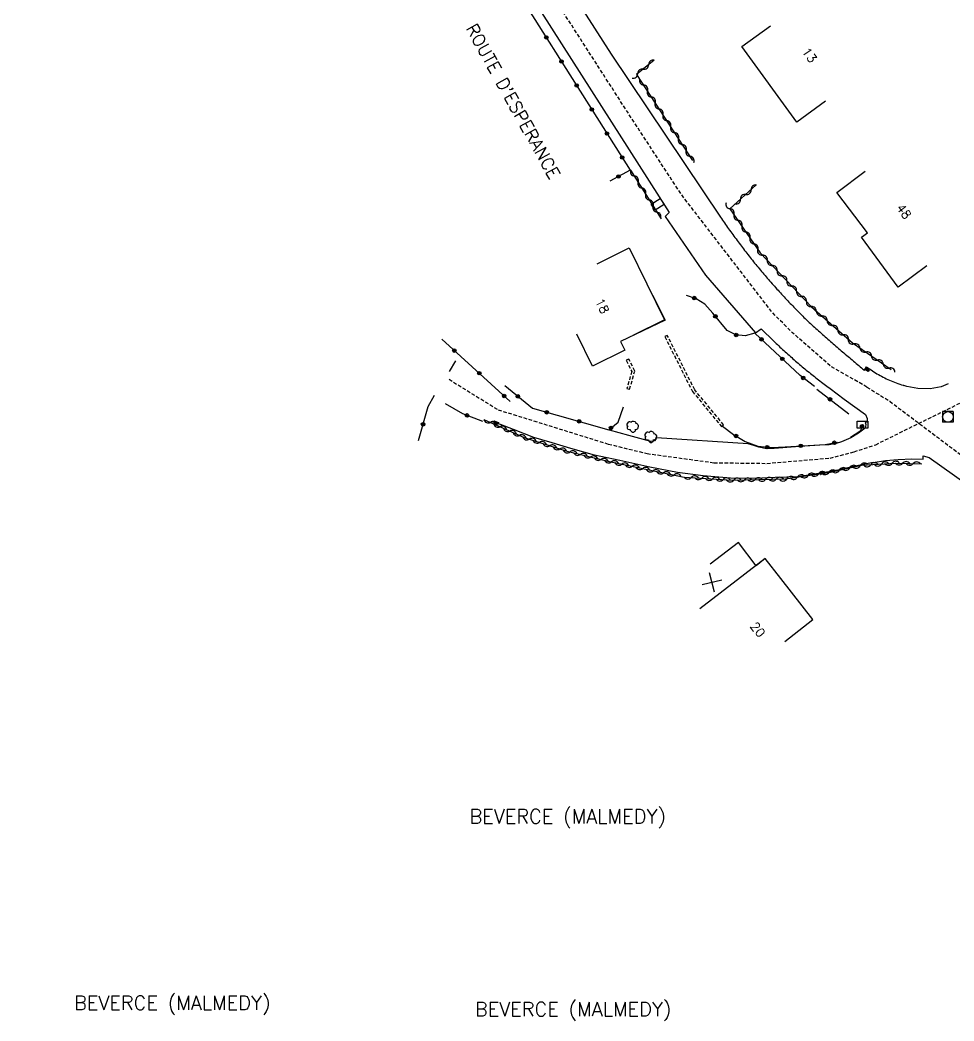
# Model space of a CAD drawing. Header units: millimetres. Extents: x 269999 to 271000, y 126004 to 126739.
# Drawn here: x 270451.8 to 270583.5, y 126234.6 to 126375.7 of the extents above; entities that cross this region are included whole.
import ezdxf
from ezdxf.enums import TextEntityAlignment as Align

# ---------------------------------------------------------------- set-up
doc = ezdxf.new("R2010")
doc.units = ezdxf.units.MM
doc.linetypes.add('DASHED', pattern=[0.75, 0.5, -0.25])
doc.layers.get('0').update_dxf_attribs({"linetype": 'CONTINUOUS'})
for name, color, linetype in [('W0001', 6, 'DASHED'), ('W0008', 7, 'CONTINUOUS'), ('W0100', 7, 'CONTINUOUS'), ('W0112', 1, 'DASHED'), ('W0300', 7, 'CONTINUOUS'), ('W0310', 3, 'CONTINUOUS'), ('W0322', 7, 'CONTINUOUS'), ('W0400', 7, 'CONTINUOUS'), ('W0420', 7, 'CONTINUOUS'), ('W0980', 7, 'CONTINUOUS'), ('W0989', 7, 'CONTINUOUS'), ('W0991', 7, 'CONTINUOUS'), ('W1102', 7, 'CONTINUOUS'), ('W1471', 7, 'CONTINUOUS')]:
    doc.layers.add(name, color=color, linetype=linetype)
doc.styles.get("Standard").update_dxf_attribs({"font": 'romans.shx', "width": 0.85})

# ---------------------------------------------------------------- blocks, each defined once
blk = doc.blocks.new('T400')
for p, q in [((-0.15, 0.3), (0.15, 0.3)), ((-0.15, -0.25), (-0.15, 0.3)), ((-0.15, 0.15), (0.15, 0.15)), ((-0.15, 0), (0.15, 0)), ((0.15, 0.3), (0.15, -0.25)), ((-0.15, -0.15), (0.15, -0.15)), ((-0.15, -0.25), (-0.15, -0.3)), ((-0.15, -0.3), (0.15, -0.3)), ((0.15, -0.3), (0.15, -0.25))]:
    blk.add_line(p, q)
blk = doc.blocks.new('t322o')
at = {"color": 0, "linetype": 'Continuous'}
for radius in [0.25, 0.15]:
    blk.add_circle((0, 0), radius, dxfattribs=at)
blk = doc.blocks.new('t310o')
at = {"color": 0, "linetype": 'Continuous'}
for centre, start, end in [((-0.5, 0.38), 216.8699, 323.1304), ((0.5, -0.37), 36.8699, 143.1303)]:
    blk.add_arc(centre, 0.625, start, end, dxfattribs=at)
blk = doc.blocks.new('T420')
for p, q in [((0.75, 0.75), (-0.75, 0.75)), ((-0.75, 0.75), (-0.75, -0.75)), ((0.75, 0.75), (0.75, -0.75)), ((0.75, -0.75), (-0.75, -0.75))]:
    blk.add_line(p, q)
blk.add_ellipse((0, 0), major_axis=(-0.53, 0.53), ratio=1, start_param=3.926991, end_param=10.210176)
blk = doc.blocks.new('t991o')
at = {"color": 0, "linetype": 'Continuous'}
for p, q in [((-1, 1), (1, -1)), ((-1, -1), (1, 1))]:
    blk.add_line(p, q, dxfattribs=at)
blk = doc.blocks.new('T300')
for p, q in [((-0.8, 0.51), (-0.86, 0.34)), ((-0.86, 0.34), (-0.86, 0.17)), ((-0.86, 0.17), (-0.74, 0.06)), ((-0.69, 0.63), (-0.8, 0.51)), ((-0.8, -0.06), (-0.74, 0.06)), ((-0.74, 0.06), (-0.69, 0.11)), ((-0.57, 0.69), (-0.69, 0.63)), ((-0.46, 0.69), (-0.57, 0.69)), ((-0.29, 0.63), (-0.46, 0.69)), ((-0.29, 0.63), (-0.17, 0.74)), ((-0.23, 0.57), (-0.29, 0.63)), ((-0.17, 0.74), (-0.06, 0.8)), ((-0.06, 0.8), (0.06, 0.8)), ((0.06, 0.8), (0.23, 0.74)), ((0.23, 0.74), (0.34, 0.63)), ((0.34, 0.63), (0.4, 0.51)), ((0.46, 0.46), (0.34, 0.46)), ((0.4, 0.51), (0.4, 0.46)), ((0.57, 0.4), (0.46, 0.46)), ((0.57, 0.4), (0.69, 0.29)), ((0.69, 0.29), (0.74, 0.17)), ((0.74, 0.06), (0.69, -0.17)), ((0.74, 0.17), (0.74, 0.06)), ((-0.8, -0.17), (-0.8, -0.06)), ((-0.8, -0.23), (-0.8, -0.17)), ((-0.74, -0.34), (-0.8, -0.23)), ((-0.69, -0.4), (-0.74, -0.34)), ((-0.51, -0.46), (-0.69, -0.4)), ((-0.4, -0.46), (-0.51, -0.46)), ((-0.4, -0.46), (-0.34, -0.46)), ((-0.34, -0.46), (-0.34, -0.4)), ((-0.34, -0.51), (-0.34, -0.46)), ((-0.29, -0.63), (-0.34, -0.51)), ((-0.17, -0.74), (-0.29, -0.63)), ((-0.06, -0.8), (-0.17, -0.74)), ((0.06, -0.8), (-0.06, -0.8)), ((0.17, -0.74), (0.06, -0.8)), ((0.23, -0.69), (0.17, -0.74)), ((0.29, -0.46), (0.23, -0.46)), ((0.29, -0.63), (0.23, -0.69)), ((0.46, -0.4), (0.29, -0.46)), ((0.34, -0.51), (0.29, -0.63)), ((0.34, -0.51), (0.34, -0.46)), ((0.57, -0.34), (0.46, -0.4)), ((0.63, -0.29), (0.57, -0.34)), ((0.69, -0.17), (0.63, -0.29))]:
    blk.add_line(p, q)
blk = doc.blocks.new('T1471')
at = {"color": 0, "linetype": 'Continuous', "flags": 128}
blk.add_lwpolyline([(-0.75, -0.5), (-0.75, 0.5), (0.75, 0.5), (0.75, -0.5), (-0.75, -0.5)], dxfattribs=at)

msp = doc.modelspace()

# ---------------------------------------------------------------- linework, layer by layer
at = {"layer": 'W0001', "flags": 128}
msp.add_lwpolyline([(270571.21, 126323.99), (270566.12, 126326.91), (270560.71, 126331.65), (270557.92, 126334.43), (270545.05, 126351.12), (270537.67, 126362.42), (270522.72, 126385.65), (270516.19, 126395.91), (270499.29, 126422.19), (270495.21, 126428.09), (270490.89, 126433.38), (270485.5, 126438.47), (270478.81, 126443.16), (270471.28, 126446.54), (270451.82, 126452.17)], dxfattribs=at)
at = {"layer": 'W0001'}
for points in [[(270512.3, 126325.08), (270519.21, 126320.79), (270534.74, 126315.96), (270540.21, 126314.62), (270549.63, 126313.33), (270557.1, 126313.23), (270566, 126313.98), (270569.39, 126314.87), (270572.44, 126315.87), (270585.92, 126322.52), (270587.15, 126324.62)], [(270571.21, 126323.99), (270574.43, 126321.98), (270590.86, 126309.61)]]:
    msp.add_lwpolyline(points, dxfattribs=at)
at = {"layer": 'W0008', "flags": 128}
for points in [[(270517.21, 126389.57), (270543.35, 126348.57), (270542.75, 126348.04), (270548.43, 126339.77), (270555.52, 126331.63), (270556.28, 126332.19), (270558.06, 126330.48), (270558.24, 126330.31), (270558.41, 126330.14), (270558.59, 126329.97), (270558.77, 126329.8), (270558.95, 126329.63), (270559.13, 126329.46), (270559.31, 126329.3), (270559.5, 126329.13), (270559.68, 126328.97), (270559.86, 126328.8), (270560.04, 126328.64), (270560.23, 126328.47), (270560.41, 126328.31), (270560.6, 126328.15), (270560.78, 126327.98), (270560.97, 126327.82), (270561.15, 126327.66), (270561.34, 126327.5), (270561.53, 126327.34), (270561.71, 126327.18), (270561.9, 126327.02), (270562.09, 126326.86), (270562.28, 126326.7), (270562.47, 126326.55), (270562.66, 126326.39), (270562.85, 126326.23), (270563.04, 126326.08), (270563.23, 126325.92), (270563.42, 126325.77), (270563.61, 126325.61), (270563.81, 126325.46), (270564, 126325.31), (270564.19, 126325.15), (270564.39, 126325), (270564.58, 126324.85), (270564.78, 126324.7), (270564.97, 126324.55), (270565.17, 126324.4), (270565.36, 126324.24), (270565.56, 126324.1), (270566, 126323.79)], [(270528.84, 126380.78), (270535.16, 126370.93), (270550.55, 126347.95), (270550.69, 126347.74), (270550.83, 126347.53), (270550.98, 126347.32), (270551.12, 126347.12), (270551.27, 126346.91), (270551.41, 126346.7), (270551.56, 126346.5), (270551.71, 126346.29), (270551.85, 126346.09), (270552, 126345.88), (270552.15, 126345.68), (270552.3, 126345.47), (270552.45, 126345.27), (270552.6, 126345.06), (270552.75, 126344.86), (270552.9, 126344.66), (270553.05, 126344.45), (270553.2, 126344.25), (270553.36, 126344.05), (270553.51, 126343.85), (270553.66, 126343.65), (270553.82, 126343.45), (270553.97, 126343.25), (270554.13, 126343.05), (270554.28, 126342.85), (270554.44, 126342.65), (270554.59, 126342.45), (270554.75, 126342.25), (270554.91, 126342.05), (270555.07, 126341.86), (270555.22, 126341.66), (270555.38, 126341.46), (270555.54, 126341.26), (270555.7, 126341.07), (270555.86, 126340.87), (270556.02, 126340.68), (270556.19, 126340.48), (270556.35, 126340.29), (270556.51, 126340.09), (270556.67, 126339.9), (270556.84, 126339.71), (270557, 126339.52), (270557.16, 126339.32), (270557.33, 126339.13), (270557.49, 126338.94), (270557.66, 126338.75), (270557.83, 126338.56), (270557.99, 126338.38), (270558.16, 126338.19), (270558.33, 126338), (270558.5, 126337.81), (270558.67, 126337.63), (270558.84, 126337.44), (270559.01, 126337.25), (270559.18, 126337.07), (270559.35, 126336.89), (270559.52, 126336.7), (270559.69, 126336.52), (270559.87, 126336.33), (270560.04, 126336.15), (270560.21, 126335.97), (270560.39, 126335.79), (270560.56, 126335.61), (270560.74, 126335.43), (270560.91, 126335.24), (270561.09, 126335.06), (270561.27, 126334.88), (270561.44, 126334.71), (270561.62, 126334.53), (270561.8, 126334.35), (270561.98, 126334.17), (270562.15, 126333.99), (270562.33, 126333.81), (270562.51, 126333.64), (270562.69, 126333.46), (270562.88, 126333.28), (270563.06, 126333.11), (270563.25, 126332.94), (270563.43, 126332.77), (270563.62, 126332.59), (270563.81, 126332.43), (270564, 126332.26), (270564.18, 126332.09), (270564.37, 126331.92), (270564.56, 126331.75), (270564.75, 126331.59), (270564.95, 126331.42), (270565.14, 126331.25), (270565.33, 126331.08), (270565.52, 126330.92), (270565.7, 126330.75), (270565.89, 126330.59), (270566.08, 126330.42), (270566.27, 126330.26), (270566.46, 126330.09), (270566.65, 126329.93), (270566.83, 126329.77), (270567.02, 126329.6), (270567.21, 126329.44), (270567.4, 126329.28), (270567.59, 126329.11), (270567.78, 126328.95), (270567.97, 126328.79), (270568.16, 126328.62), (270568.35, 126328.46), (270568.54, 126328.3), (270568.73, 126328.14), (270568.92, 126327.98), (270569.11, 126327.81), (270569.3, 126327.65), (270569.49, 126327.49), (270569.68, 126327.33), (270569.88, 126327.17), (270570.07, 126327.01), (270570.26, 126326.85), (270570.45, 126326.69), (270570.64, 126326.53), (270570.84, 126326.37), (270571.13, 126326.82), (270571.58, 126326.55), (270571.78, 126326.41), (270571.99, 126326.27), (270572.2, 126326.14), (270572.41, 126326), (270572.62, 126325.87), (270572.83, 126325.75), (270573.05, 126325.63), (270573.27, 126325.51), (270573.49, 126325.39), (270573.71, 126325.28), (270573.93, 126325.17), (270574.16, 126325.06), (270574.4, 126324.96), (270574.63, 126324.86), (270574.87, 126324.76), (270575.11, 126324.66), (270575.34, 126324.57), (270575.58, 126324.48), (270575.82, 126324.4), (270576.07, 126324.32), (270576.31, 126324.24), (270576.42, 126324.2)]]:
    msp.add_lwpolyline(points, dxfattribs=at)
at = {"layer": 'W0008'}
for points in [[(270582.66, 126324.44), (270581.65, 126324.02), (270580.11, 126323.75), (270578.39, 126323.8), (270576.82, 126324.07), (270576.42, 126324.2)], [(270566, 126323.79), (270567.98, 126322.26), (270571.01, 126320.13), (270571.22, 126319.55), (270571.26, 126319.02), (270570.97, 126318.99), (270571.05, 126318.71), (270571.02, 126318.42), (270570.95, 126318.26), (270570.79, 126318.04), (270570, 126317.49), (270568.94, 126316.82), (270567.63, 126316.25), (270566.88, 126316.05), (270565.87, 126315.86), (270564.57, 126315.78), (270561.75, 126315.59), (270558.13, 126315.31), (270557.08, 126315.29), (270555.96, 126315.5), (270555.26, 126315.73), (270554.46, 126315.99), (270541.55, 126316.84), (270541.46, 126316.64), (270541.28, 126316.43), (270541.09, 126316.37), (270540.76, 126316.32), (270537.65, 126317.16), (270534.9, 126317.91)], [(270572.1, 126313.37), (270569.54, 126312.86), (270566.69, 126312.2), (270564.92, 126311.88), (270561.56, 126311.36), (270558.26, 126311.23), (270555.47, 126311.08), (270551.96, 126311.17), (270548.13, 126311.47), (270544.48, 126311.94), (270540.59, 126312.69), (270536.37, 126313.63), (270532.78, 126314.4), (270529.47, 126315.31), (270526.84, 126316.11), (270524.27, 126316.9), (270521.37, 126317.99), (270518.95, 126318.95), (270518.48, 126319.19)], [(270572.1, 126313.37), (270573.84, 126313.62), (270575.63, 126313.8), (270577.55, 126313.86), (270579.12, 126313.84), (270579.14, 126314.32), (270579.98, 126314.08), (270585.32, 126310.25), (270592.82, 126304.76), (270598.12, 126300.34), (270604.23, 126295.35), (270608.41, 126291.5)]]:
    msp.add_lwpolyline(points, dxfattribs=at)
at = {"layer": 'W0100', "flags": 128}
for points in [[(270565.37, 126364.28), (270561.33, 126361.33), (270553.57, 126371.97), (270557.61, 126374.92)], [(270579.65, 126341.06), (270575.63, 126338.09), (270570.44, 126345.1), (270571.27, 126345.72), (270566.97, 126351.41), (270570.96, 126354.42)], [(270533.19, 126341.37), (270537.67, 126343.59), (270542.69, 126333.46), (270538.21, 126331.24)]]:
    msp.add_lwpolyline(points, dxfattribs=at)
at = {"layer": 'W0100'}
for points in [[(270540.97, 126336.96), (270542.75, 126333.4), (270536.47, 126330.41), (270537.09, 126329.18), (270532.52, 126326.94), (270530.32, 126331.43)], [(270559.64, 126288.15), (270563.59, 126291.23), (270559.09, 126296.99), (270556.86, 126299.81), (270555.61, 126298.81), (270553.1, 126302.08), (270549.13, 126299.04)]]:
    msp.add_lwpolyline(points, dxfattribs=at)
at = {"layer": 'W0112'}
for p, q in [((270542.71, 126331.1), (270546.6, 126323.38)), ((270538.48, 126326.24), (270537.65, 126327.93)), ((270537.76, 126323.68), (270538.48, 126326.24)), ((270546.6, 126323.38), (270550.7, 126318.41))]:
    msp.add_line(p, q, dxfattribs=at)
for points in [[(270546.93, 126323.6), (270543.06, 126331.27), (270542.71, 126331.1)], [(270537.65, 126327.93), (270537.29, 126327.76), (270538.05, 126326.2)], [(270538.05, 126326.2), (270537.38, 126323.79), (270537.76, 126323.68)], [(270550.7, 126318.41), (270551.01, 126318.67), (270546.93, 126323.6)]]:
    msp.add_lwpolyline(points, dxfattribs=at)
at = {"layer": 'W0310', "flags": 128}
for points in [[(270541.22, 126370.08), (270538.74, 126368.06), (270546.64, 126355.92)], [(270537.9, 126354.58), (270542.2, 126347.68)], [(270555.61, 126352.47), (270551.9, 126349.13), (270556.14, 126342.92), (270563.4, 126335.28), (270569.16, 126330.21), (270574.63, 126326.45)]]:
    msp.add_lwpolyline(points, dxfattribs=at)
at = {"layer": 'W0310'}
for points in [[(270517.21, 126319.41), (270522.89, 126316.89), (270528.75, 126315.01), (270534.68, 126313.56), (270540.27, 126312.35), (270545.45, 126311.31)], [(270545.45, 126311.31), (270552.23, 126310.87), (270559.71, 126311.04), (270566.07, 126312), (270570.46, 126312.96), (270575.22, 126313.28), (270578.96, 126313.16)]]:
    msp.add_lwpolyline(points, dxfattribs=at)
at = {"layer": 'W0322'}
for p, q in [((270511.29, 126330.73), (270520.92, 126321.96)), ((270513.23, 126327.7), (270512.32, 126326.18)), ((270564.12, 126323.71), (270568.66, 126320.2))]:
    msp.add_line(p, q, dxfattribs=at)
at = {"layer": 'W0322', "flags": 128}
for points in [[(270492.28, 126425.23), (270496.08, 126420.48), (270503.63, 126409.2), (270515.91, 126389.26), (270537.83, 126354.55), (270534.95, 126352.99)], [(270563.8, 126324.05), (270561.78, 126325.62), (270555.39, 126331.6), (270554.06, 126331.21), (270552.72, 126331.33), (270551.51, 126331.98), (270549.47, 126334.4), (270548.35, 126335.67), (270547.14, 126336.44), (270545.78, 126336.9)]]:
    msp.add_lwpolyline(points, dxfattribs=at)
at = {"layer": 'W0322'}
for points in [[(270520.17, 126324.19), (270524.05, 126321), (270534.81, 126317.97), (270536.16, 126319.05), (270536.87, 126321.21)], [(270508, 126316.46), (270509.34, 126321.24), (270510.24, 126322.87)], [(270517.06, 126319.15), (270514.26, 126320.21), (270511.8, 126321.63)], [(270550.83, 126318.49), (270552.38, 126317.32), (270554.03, 126316.32), (270555.81, 126315.67), (270557.77, 126315.46), (270559.69, 126315.57), (270565.33, 126315.91), (270567.04, 126316.21)], [(270568.88, 126316.94), (270570.36, 126317.88), (270570.56, 126318.59)]]:
    msp.add_lwpolyline(points, dxfattribs=at)
at = {"layer": 'W1102'}
msp.add_line((270556.86, 126299.81), (270547.67, 126292.72), dxfattribs=at)

# ---------------------------------------------------------------- block references
at = {"layer": 'W0300'}
for p in [(270538.24, 126318.4), (270540.78, 126316.95)]:
    msp.add_blockref('T300', p, dxfattribs=at)
at = {"layer": 'W0310'}
for p, rotation in [((270540.44, 126369.44), 219.0748423693387), ((270538.89, 126368.18), 219.0748423693387), ((270539.72, 126366.55), 303.0341585805568), ((270540.81, 126364.87), 303.0341585805568), ((270541.9, 126363.19), 303.0341585805568), ((270542.99, 126361.52), 303.0341585805568), ((270544.09, 126359.84), 303.0341585805568), ((270545.18, 126358.16), 303.0341585805568), ((270546.27, 126356.49), 303.0341585805568), ((270538.42, 126353.73), 301.9495402907037), ((270539.48, 126352.04), 301.9495402907037), ((270554.87, 126351.8), 221.9462288270261), ((270540.54, 126350.34), 301.9495402907037), ((270553.38, 126350.47), 221.9462288270261), ((270541.6, 126348.64), 301.9495402907037), ((270551.9, 126349.13), 304.3111024243663), ((270553.03, 126347.48), 304.3111024243663), ((270554.15, 126345.82), 304.3111024243663), ((270555.28, 126344.17), 304.3111024243663), ((270556.47, 126342.57), 313.5841485788677), ((270557.85, 126341.12), 313.5841485788677), ((270559.23, 126339.67), 313.5841485788677), ((270560.6, 126338.22), 313.5841485788677), ((270561.98, 126336.77), 313.5841485788677), ((270563.36, 126335.33), 313.5841485788677), ((270564.86, 126334), 318.5935631788884), ((270566.36, 126332.68), 318.5935631788884), ((270567.86, 126331.35), 318.5935631788884), ((270569.38, 126330.06), 325.5014426675397), ((270571.03, 126328.92), 325.5014426675397), ((270572.67, 126327.79), 325.5014426675397), ((270574.32, 126326.66), 325.5014426675397), ((270518.13, 126319.01), 336.0478593703505), ((270519.5, 126318.4), 336.0478593703505), ((270520.87, 126317.79), 336.0478593703505), ((270522.24, 126317.18), 336.0478593703505), ((270523.64, 126316.65), 342.1619880570266), ((270525.07, 126316.19), 342.1619880570266), ((270526.5, 126315.73), 342.1619880570266), ((270527.92, 126315.27), 342.1619880570266), ((270529.36, 126314.85), 346.2732001975895), ((270530.82, 126314.5), 346.2732001975895), ((270532.28, 126314.14), 346.2732001975895), ((270533.74, 126313.79), 346.2732001975895), ((270535.2, 126313.45), 347.8659241961461), ((270536.66, 126313.13), 347.8659241961461), ((270538.13, 126312.82), 347.8659241961461), ((270539.6, 126312.5), 347.8659241961461), ((270568.79, 126312.6), 12.2989728369859), ((270570.26, 126312.91), 12.2989728369859), ((270571.75, 126313.04), 3.839524873293992), ((270573.25, 126313.14), 3.839524873293992), ((270574.75, 126313.24), 3.839524873293992), ((270576.24, 126313.24), 358.145387616756), ((270577.74, 126313.2), 358.145387616756), ((270541.07, 126312.19), 348.5644881657246), ((270542.53, 126311.9), 348.5644881657246), ((270544.01, 126311.6), 348.5644881657246), ((270546.45, 126311.24), 356.3289178468472), ((270547.94, 126311.15), 356.3289178468472), ((270559.93, 126311.07), 8.591003374990853), ((270561.41, 126311.3), 8.591003374990853), ((270562.9, 126311.52), 8.591003374990853), ((270564.38, 126311.74), 8.591003374990853), ((270565.86, 126311.97), 8.591003374990853), ((270567.33, 126312.27), 12.2989728369859), ((270549.44, 126311.05), 356.3289178468472), ((270550.94, 126310.96), 356.3289178468472), ((270552.43, 126310.88), 1.278364786176948), ((270553.93, 126310.91), 1.278364786176948), ((270555.43, 126310.95), 1.278364786176948), ((270556.93, 126310.98), 1.278364786176948), ((270558.43, 126311.01), 1.278364786176948)]:
    msp.add_blockref('t310o', p, dxfattribs=dict(at, rotation=rotation))
at = {"layer": 'W0322'}
for p, rotation in [((270526.02, 126373.26), 302.2782798216339), ((270528.15, 126369.88), 302.2782798216339), ((270530.29, 126366.5), 302.2782798216339), ((270532.43, 126363.11), 302.2782798216339), ((270534.56, 126359.73), 302.2782798216339), ((270536.7, 126356.35), 302.2782798216339), ((270536.19, 126353.66), 208.5111717272106), ((270546.87, 126336.53), 161.438168543147), ((270549.85, 126333.95), 130.2459126458297), ((270552.77, 126331.32), 175.0030235511907), ((270556.35, 126330.71), 136.8549114267275), ((270513.04, 126329.13), 317.684278679833), ((270559.27, 126327.97), 136.8549114267275), ((270516.56, 126325.94), 317.684278679833), ((270562.22, 126325.28), 142.1907283522702), ((270520.07, 126322.74), 317.684278679833), ((270522, 126322.68), 320.580688580605), ((270566, 126322.26), 322.2713855762165), ((270514.84, 126319.99), 159.3656372840418), ((270526.07, 126320.43), 344.2869557652521), ((270508.64, 126318.74), 74.39499718778305), ((270530.64, 126319.15), 344.2869557652521), ((270535.14, 126318.23), 38.6389326521953), ((270570.52, 126318.47), 74.77223628125782), ((270552.75, 126317.1), 328.7660954566944), ((270557.16, 126315.52), 353.9177046243887), ((270561.9, 126315.7), 3.483151049573896), ((270566.62, 126316.14), 9.863052636106705)]:
    msp.add_blockref('t322o', p, dxfattribs=dict(at, rotation=rotation))
at = {"layer": 'W0400'}
for p, rotation in [((270571.21, 126326.45), 237.6268808262161), ((270518.95, 126318.95), 248.2129211425781), ((270564.92, 126311.88), 280.3517456054687)]:
    msp.add_blockref('T400', p, dxfattribs=dict(at, rotation=rotation))
at = {"layer": 'W0420'}
msp.add_blockref('T420', (270582.63, 126319.78), dxfattribs=at)
at = {"layer": 'W0991', "rotation": 148.8304967952571}
msp.add_blockref('t991o', (270549.37, 126296.44), dxfattribs=at)
at = {"layer": 'W1471', "rotation": 32.51480287570788}
msp.add_blockref('T1471', (270541.71, 126349.76), dxfattribs=at)
at = {"layer": 'W1471'}
msp.add_blockref('T1471', (270570.6, 126318.68), dxfattribs=at)

# ---------------------------------------------------------------- texts
at = {"layer": 'W0980'}
for p in [(270529.02, 126263.34), (270473.28, 126237.05), (270529.79, 126236.17)]:
    msp.add_text('BEVERCE (MALMEDY)', height=2, dxfattribs=at).set_placement(p, align=Align.MIDDLE)
at = {"layer": 'W0989'}
msp.add_text("ROUTE D'ESPERANCE", height=1.75, rotation=299.066, dxfattribs=at).set_placement((270521.32, 126364.26), align=Align.MIDDLE)
at = {"layer": 'W0991'}
for s, rotation, p in [('13', 306.0976, (270563.11, 126370.78)), ('48', 306.5974, (270576.43, 126348.75)), ('18', 296.3677, (270533.9, 126335.42)), ('20', 307.9174, (270555.82, 126289.81))]:
    msp.add_text(s, height=1.25, rotation=rotation, dxfattribs=at).set_placement(p, align=Align.MIDDLE)

doc.saveas('drawing.dxf')
